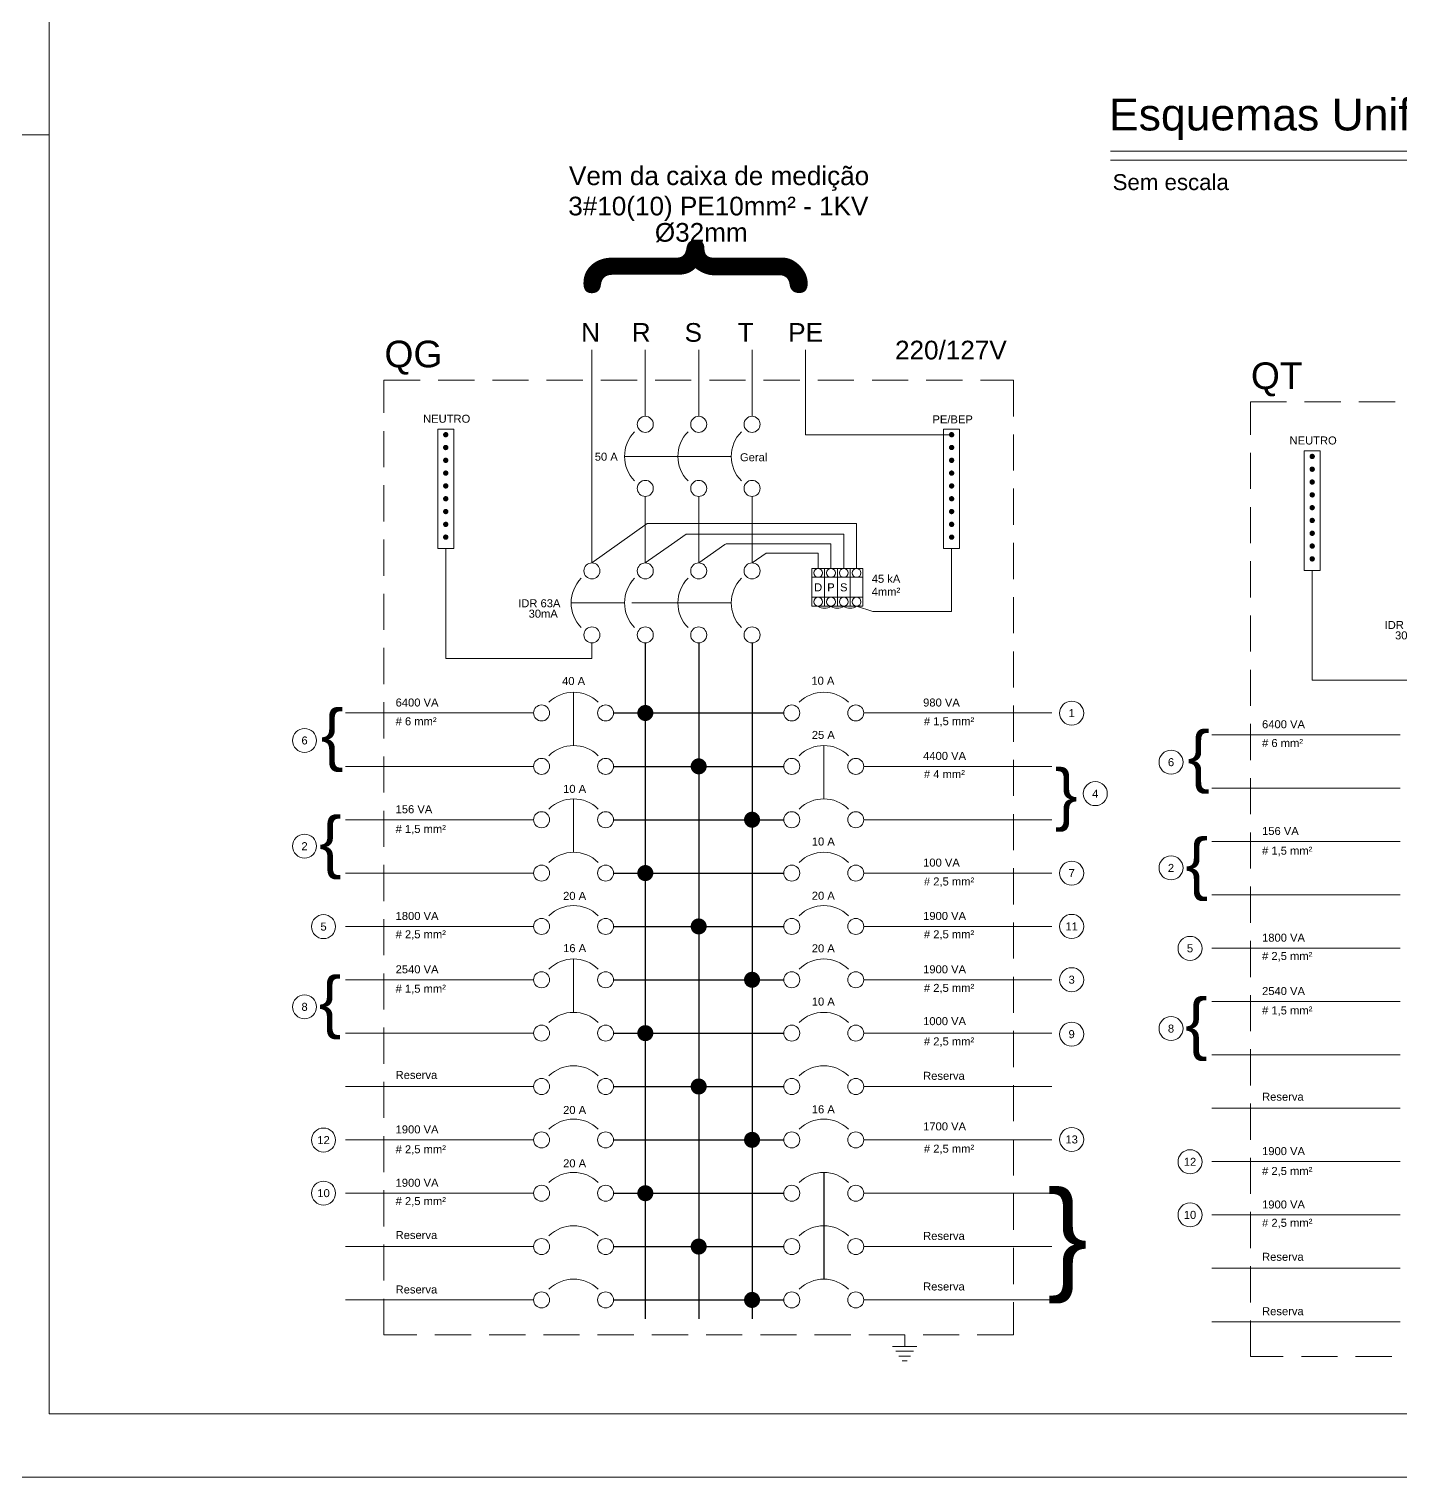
# Model space of a CAD drawing. Header units: millimetres. Extents: x 108055 to 152758, y 4876 to 37034.
# Drawn here: x 118752 to 126336, y 8211 to 16222 of the extents above; entities that cross this region are included whole.
import ezdxf
from ezdxf.enums import TextEntityAlignment as Align

# ---------------------------------------------------------------- set-up
doc = ezdxf.new("R2010")
doc.units = ezdxf.units.MM
doc.header["$LTSCALE"] = 200
doc.linetypes.add('DASHED', pattern=[0.75, 0.5, -0.25])
for name, color, linetype, lineweight in [('arquitetonico', 7, 'Continuous', 9), ('Eletrodutos', 4, 'Continuous', 9), ('simbologia', 2, 'Continuous', 9), ('Textos', 9, 'Continuous', 9)]:
    doc.layers.add(name, color=color, linetype=linetype, lineweight=lineweight)
doc.layers.add('Barramento', color=6, linetype='Continuous')
doc.layers.add('Texto', color=9, linetype='Continuous')
doc.styles.add('chaves', font='GENISO.ttf')
doc.styles.add('style1', font='arial.ttf')

msp = doc.modelspace()

# ---------------------------------------------------------------- linework, layer by layer
at = {"layer": 'arquitetonico', "ltscale": 0.1}
msp.add_line((118864.2, 15636.2), (117864.2, 15636.2), dxfattribs=at)
at = {"layer": 'arquitetonico'}
for p, q in [((124735.2, 15497), (126961.8, 15497)), ((123047, 14441.1), (123047, 14447.3)), ((122046.2, 13857.9), (122636.7, 13857.9)), ((122152.3, 13857.9), (122313.1, 13857.9)), ((122432.1, 13857.9), (122554.4, 13857.9)), ((123369.9, 10962.1), (124410.4, 10962.1)), ((122751.7, 9486.1), (122392.8, 9486.1)), ((117864.2, 8211.2), (147564.2, 8211.2))]:
    msp.add_line(p, q, dxfattribs=at)
at = {"layer": 'arquitetonico', "linetype": 'DASHED'}
msp.add_line((122636.7, 13857.9), (122046.2, 13857.9), dxfattribs=at)
at = {"layer": 'arquitetonico', "const_width": 44.3}
for points in [[(122139.2, 12438.1, 1), (122183.5, 12438.1, 1)], [(122434.4, 12142.9, 1), (122478.7, 12142.9, 1)], [(122729.6, 11847.7, 1), (122773.9, 11847.7, 1)], [(122139.2, 11552.5, 1), (122183.5, 11552.5, 1)], [(122434.4, 11257.3, 1), (122478.7, 11257.3, 1)], [(122729.6, 10962.1, 1), (122773.9, 10962.1, 1)], [(122139.2, 10666.9, 1), (122183.5, 10666.9, 1)], [(122434.4, 10371.7, 1), (122478.7, 10371.7, 1)], [(122729.6, 10076.5, 1), (122773.9, 10076.5, 1)], [(122139.2, 9781.3, 1), (122183.5, 9781.3, 1)], [(122434.4, 9486.1, 1), (122478.7, 9486.1, 1)], [(122729.6, 9190.9, 1), (122773.9, 9190.9, 1)]]:
    msp.add_lwpolyline(points, format="xyb", close=True, dxfattribs=at)
at = {"layer": 'Barramento'}
for p, q in [((122161.3, 12825.6), (122161.3, 9310.3)), ((122456.5, 12825.6), (122456.5, 9310.3)), ((122751.7, 12825.6), (122751.7, 9310.3)), ((121986, 12438.1), (122927.1, 12438.1)), ((121986, 12142.9), (122927.1, 12142.9)), ((121986, 11847.7), (122927.1, 11847.7)), ((121986, 11552.5), (122927.1, 11552.5)), ((121986, 11257.3), (122927.1, 11257.3)), ((121986, 10962.1), (122927.1, 10962.1)), ((121986, 10666.9), (122927.1, 10666.9)), ((121986, 10371.7), (122927.1, 10371.7)), ((121986, 10076.5), (122927.1, 10076.5)), ((121986, 9781.3), (122927.1, 9781.3)), ((121986, 9486.1), (122927.1, 9486.1)), ((122161.3, 9310.3), (122161.3, 9086.2)), ((122456.5, 9310.3), (122456.5, 9086.2)), ((122751.7, 9310.3), (122751.7, 9086.2)), ((121986, 9190.9), (122927.1, 9190.9))]:
    msp.add_line(p, q, dxfattribs=at)
at = {"layer": 'Eletrodutos'}
for p, q in [((118864.2, 28861.2), (118864.2, 8561.2)), ((124735.2, 15547), (126961.8, 15547)), ((118864.2, 8561.2), (147214.2, 8561.2))]:
    msp.add_line(p, q, dxfattribs=at)
at = {"layer": 'simbologia'}
for p, q in [((121866.1, 13636.4), (121866.1, 14447.3)), ((122161.3, 14285), (122161.3, 14447.3)), ((122456.5, 14285), (122456.5, 14447.3)), ((122751.7, 14285), (122751.7, 14447.3)), ((123047, 14079.3), (123047, 14441.1)), ((122161.3, 14079.3), (122161.3, 14285)), ((122456.5, 14079.3), (122456.5, 14285)), ((122751.7, 14079.3), (122751.7, 14285)), ((123047, 14079.3), (123047, 13977.6)), ((121101.6, 14008.7), (121013, 14008.7)), ((121013, 14008.7), (121013, 13994)), ((121013, 13347.4), (121013, 13994)), ((121013, 13347.4), (121013, 13994)), ((121101.6, 13994), (121101.6, 14008.7)), ((121101.6, 13994), (121101.6, 14008.7)), ((121101.6, 13347.4), (121101.6, 13994)), ((121101.6, 13347.4), (121101.6, 13994)), ((123244.8, 13977.6), (123047, 13977.6)), ((123855.8, 13977.6), (123244.8, 13977.6)), ((123900, 14008.7), (123811.5, 14008.7)), ((123811.5, 14008.7), (123811.5, 13994)), ((123811.5, 13347.4), (123811.5, 13994)), ((123900, 13994), (123900, 14008.7)), ((123900, 13347.4), (123900, 13994)), ((125894.7, 13888.5), (125806.1, 13888.5)), ((125806.1, 13888.5), (125806.1, 13873.7)), ((125806.1, 13227.2), (125806.1, 13873.7)), ((125806.1, 13227.2), (125806.1, 13873.7)), ((125894.7, 13873.7), (125894.7, 13888.5)), ((125894.7, 13873.7), (125894.7, 13888.5)), ((125894.7, 13227.2), (125894.7, 13873.7)), ((125894.7, 13227.2), (125894.7, 13873.7)), ((121866.1, 13474.1), (121866.1, 13636.4)), ((122161.3, 13474.1), (122161.3, 13636.4)), ((122456.5, 13474.1), (122456.5, 13636.4)), ((122751.7, 13474.1), (122751.7, 13636.4)), ((121866.1, 13268.4), (122172, 13486)), ((121866.1, 13268.4), (121866.1, 13474.1)), ((122161.3, 13268.4), (122161.3, 13474.1)), ((122172, 13486), (122975.8, 13486)), ((122456.5, 13268.4), (122456.5, 13474.1)), ((122751.7, 13268.4), (122751.7, 13474.1)), ((122975.8, 13486), (123329.9, 13486)), ((123329.9, 13237.4), (123329.9, 13486)), ((121013, 13347.4), (121013, 13410.8)), ((122306.5, 13369.9), (122388, 13426.6)), ((122388, 13426.6), (122961.4, 13426.6)), ((122961.4, 13426.6), (123259, 13426.6)), ((123259, 13237.4), (123259, 13426.6)), ((121057.3, 13347.4), (121013, 13347.4)), ((121057.3, 13347.4), (121101.6, 13347.4)), ((121057.3, 13347.4), (121057.3, 12971.7)), ((122161.3, 13268.4), (122306.5, 13369.9)), ((122456.5, 13268.4), (122601.7, 13369.9)), ((122601.7, 13369.9), (122608.6, 13374.1)), ((122608.6, 13374.1), (122960.1, 13374.1)), ((122751.7, 13268.4), (122829.3, 13321.7)), ((122829.3, 13321.7), (123001.5, 13321.7)), ((122960.1, 13374.1), (123188.1, 13374.1)), ((123001.5, 13321.7), (123117.2, 13321.7)), ((123117.3, 13237.4), (123117.2, 13321.7)), ((123188.1, 13237.4), (123188.1, 13374.1)), ((123855.8, 13347.4), (123811.5, 13347.4)), ((123855.8, 13347.4), (123900, 13347.4)), ((123855.8, 13347.4), (123855.8, 13000.2)), ((123081.9, 13237.4), (123317.1, 13237.4)), ((123081.9, 13237.4), (123081.9, 13029.2)), ((123081.9, 13237.4), (123081.9, 13188.7)), ((123152.7, 13237.4), (123152.7, 13029.2)), ((123223.6, 13237.4), (123223.6, 13029.2)), ((123294.4, 13237.4), (123294.4, 13029.2)), ((123317.1, 13237.4), (123365.4, 13237.4)), ((123365.4, 13237.4), (123365.4, 13029.2)), ((125806.1, 13227.2), (125806.1, 13290.6)), ((125850.4, 13227.2), (125806.1, 13227.2)), ((125850.4, 13227.2), (125894.7, 13227.2)), ((125850.4, 13227.2), (125850.4, 12851.5)), ((123081.9, 13188.7), (123365.4, 13188.7)), ((123081.9, 13029.2), (123081.9, 13078)), ((123081.9, 13078), (123365.4, 13078)), ((122046.2, 13047), (121751, 13047)), ((122091.4, 13047), (122636.7, 13047)), ((122153, 13047), (122252.6, 13047)), ((122435.8, 13047), (122535.6, 13047)), ((123365.4, 13029.2), (123081.9, 13029.2)), ((123329.5, 13029.2), (123420.7, 13000.2)), ((123657.9, 13000.2), (123420.7, 13000.2)), ((123657.9, 13000.2), (123855.8, 13000.2)), ((121057.3, 12971.7), (121057.3, 12740.4)), ((121866.1, 12825.6), (121866.1, 12740.4)), ((125850.4, 12851.5), (125850.4, 12620.2)), ((121255.2, 12740.4), (121057.3, 12740.4)), ((121866.1, 12740.4), (121255.2, 12740.4)), ((126048.3, 12620.2), (125850.4, 12620.2)), ((126659.2, 12620.2), (126048.3, 12620.2)), ((121764.6, 12258), (121764.6, 12553.2)), ((121543.2, 12438.1), (120502.7, 12438.1)), ((123369.9, 12438.1), (124410.4, 12438.1)), ((123148.5, 11962.8), (123148.5, 12258)), ((126336.3, 12317.9), (125295.8, 12317.9)), ((121543.2, 12142.9), (120502.7, 12142.9)), ((123369.9, 12142.9), (124410.4, 12142.9)), ((126336.3, 12022.7), (125295.8, 12022.7)), ((121764.6, 11667.6), (121764.6, 11962.8)), ((121543.2, 11847.7), (120502.7, 11847.7)), ((123369.9, 11847.7), (124410.4, 11847.7)), ((126336.3, 11727.5), (125295.8, 11727.5)), ((121543.2, 11552.5), (120502.7, 11552.5)), ((121543.2, 11552.5), (120502.7, 11552.5)), ((123369.9, 11552.5), (124410.4, 11552.5)), ((123369.9, 11552.5), (124410.4, 11552.5)), ((126336.3, 11432.3), (125295.8, 11432.3)), ((126336.3, 11432.3), (125295.8, 11432.3)), ((121543.2, 11257.3), (120502.7, 11257.3)), ((123369.9, 11257.3), (124410.4, 11257.3)), ((126336.3, 11137.1), (125295.8, 11137.1)), ((121764.6, 10782), (121764.6, 11077.2)), ((121543.2, 10962.1), (120502.7, 10962.1)), ((121543.2, 10962.1), (120502.7, 10962.1)), ((123369.9, 10962.1), (124410.4, 10962.1)), ((126336.3, 10841.9), (125295.8, 10841.9)), ((126336.3, 10841.9), (125295.8, 10841.9)), ((121543.2, 10666.9), (120502.7, 10666.9)), ((121543.2, 10666.9), (120502.7, 10666.9)), ((123369.9, 10666.9), (124410.4, 10666.9)), ((123369.9, 10666.9), (124410.4, 10666.9)), ((126336.3, 10546.7), (125295.8, 10546.7)), ((126336.3, 10546.7), (125295.8, 10546.7)), ((121543.2, 10371.7), (120502.7, 10371.7)), ((123369.9, 10371.7), (124410.4, 10371.7)), ((126336.3, 10251.5), (125295.8, 10251.5)), ((121543.2, 10076.5), (120502.7, 10076.5)), ((123369.9, 10076.5), (124410.4, 10076.5)), ((126336.3, 9956.3), (125295.8, 9956.3)), ((121543.2, 9781.3), (120502.7, 9781.3)), ((123369.9, 9781.3), (124410.4, 9781.3)), ((126336.3, 9661.1), (125295.8, 9661.1)), ((121543.2, 9486.1), (120502.7, 9486.1)), ((123369.9, 9486.1), (124410.4, 9486.1)), ((126336.3, 9365.9), (125295.8, 9365.9)), ((121543.2, 9190.9), (120502.7, 9190.9)), ((123369.9, 9190.9), (124410.4, 9190.9)), ((126336.3, 9070.7), (125295.8, 9070.7)), ((123596.1, 8997.8), (123596.1, 8933.7)), ((123663.2, 8933.7), (123529, 8933.7)), ((123645.5, 8906.9), (123546.7, 8906.9)), ((123596.1, 8933.7), (123663.2, 8933.7)), ((123627.8, 8880.1), (123564.4, 8880.1)), ((123610.1, 8853.2), (123582.1, 8853.2))]:
    msp.add_line(p, q, dxfattribs=at)
at = {"layer": 'simbologia', "linetype": 'DASHED'}
msp.add_line((122636.7, 13047), (122046.2, 13047), dxfattribs=at)
at = {"layer": 'simbologia', "lineweight": 30}
msp.add_line((123148.5, 9896.4), (123148.5, 9306), dxfattribs=at)
at = {"layer": 'simbologia', "const_width": 14.8}
for points in [[(121049.9, 13977.6, 1), (121064.7, 13977.6, 1)], [(123848.4, 13977.6, 1), (123863.1, 13977.6, 1)], [(121049.9, 13906.8, 1), (121064.7, 13906.8, 1)], [(123848.4, 13906.8, 1), (123863.1, 13906.8, 1)], [(125843, 13857.4, 1), (125857.8, 13857.4, 1)], [(121049.9, 13835.9, 1), (121064.7, 13835.9, 1)], [(121049.9, 13765.1, 1), (121064.7, 13765.1, 1)], [(123848.4, 13835.9, 1), (123863.1, 13835.9, 1)], [(123848.4, 13765.1, 1), (123863.1, 13765.1, 1)], [(125843, 13786.6, 1), (125857.8, 13786.6, 1)], [(121049.9, 13694.2, 1), (121064.7, 13694.2, 1)], [(123848.4, 13694.2, 1), (123863.1, 13694.2, 1)], [(125843, 13715.7, 1), (125857.8, 13715.7, 1)], [(121049.9, 13623.4, 1), (121064.7, 13623.4, 1)], [(123848.4, 13623.4, 1), (123863.1, 13623.4, 1)], [(125843, 13644.9, 1), (125857.8, 13644.9, 1)], [(121049.9, 13552.5, 1), (121064.7, 13552.5, 1)], [(123848.4, 13552.5, 1), (123863.1, 13552.5, 1)], [(125843, 13574, 1), (125857.8, 13574, 1)], [(121049.9, 13481.7, 1), (121064.7, 13481.7, 1)], [(123848.4, 13481.7, 1), (123863.1, 13481.7, 1)], [(125843, 13503.2, 1), (125857.8, 13503.2, 1)], [(121049.9, 13410.8, 1), (121064.7, 13410.8, 1)], [(123848.4, 13410.8, 1), (123863.1, 13410.8, 1)], [(125843, 13432.3, 1), (125857.8, 13432.3, 1)], [(125843, 13361.5, 1), (125857.8, 13361.5, 1)], [(125843, 13290.6, 1), (125857.8, 13290.6, 1)]]:
    msp.add_lwpolyline(points, format="xyb", close=True, dxfattribs=at)
at = {"layer": 'simbologia'}
for centre, radius in [((122161.3, 14035), 44.3), ((122456.5, 14035), 44.3), ((122751.7, 14035), 44.3), ((122161.3, 13680.7), 44.3), ((122456.5, 13680.7), 44.3), ((122751.7, 13680.7), 44.3), ((121866.1, 13224.1), 44.3), ((122161.3, 13224.1), 44.3), ((122456.5, 13224.1), 44.3), ((122751.7, 13224.1), 44.3), ((123117.3, 13213), 24.4), ((123188.2, 13213), 24.4), ((123259, 13213), 24.4), ((123329.9, 13213), 24.4), ((123117.3, 13053.6), 24.4), ((123188.2, 13053.6), 24.4), ((123259, 13053.6), 24.4), ((123329.9, 13053.6), 24.4), ((121866.1, 12869.9), 44.3), ((122161.3, 12869.9), 44.3), ((122456.5, 12869.9), 44.3), ((122751.7, 12869.9), 44.3), ((121587.5, 12438.1), 44.3), ((121941.7, 12438.1), 44.3), ((122971.3, 12438.1), 44.3), ((123325.6, 12438.1), 44.3), ((121587.5, 12142.9), 44.3), ((121941.7, 12142.9), 44.3), ((122971.3, 12142.9), 44.3), ((123325.6, 12142.9), 44.3), ((121587.5, 11847.7), 44.3), ((121941.7, 11847.7), 44.3), ((122971.3, 11847.7), 44.3), ((123325.6, 11847.7), 44.3), ((121587.5, 11552.5), 44.3), ((121941.7, 11552.5), 44.3), ((122971.3, 11552.5), 44.3), ((123325.6, 11552.5), 44.3), ((121587.5, 11257.3), 44.3), ((121941.7, 11257.3), 44.3), ((122971.3, 11257.3), 44.3), ((123325.6, 11257.3), 44.3), ((121587.5, 10962.1), 44.3), ((121941.7, 10962.1), 44.3), ((122971.3, 10962.1), 44.3), ((123325.6, 10962.1), 44.3), ((121587.5, 10666.9), 44.3), ((121941.7, 10666.9), 44.3), ((122971.3, 10666.9), 44.3), ((123325.6, 10666.9), 44.3), ((121587.5, 10371.7), 44.3), ((121941.7, 10371.7), 44.3), ((122971.3, 10371.7), 44.3), ((123325.6, 10371.7), 44.3), ((121587.5, 10076.5), 44.3), ((121941.7, 10076.5), 44.3), ((122971.3, 10076.5), 44.3), ((123325.6, 10076.5), 44.3), ((121587.5, 9781.3), 44.3), ((121941.7, 9781.3), 44.3), ((122971.3, 9781.3), 44.3), ((123325.6, 9781.3), 44.3), ((121587.5, 9486.1), 44.3), ((121941.7, 9486.1), 44.3), ((122971.3, 9486.1), 44.3), ((123325.6, 9486.1), 44.3), ((121587.5, 9190.9), 44.3), ((121941.7, 9190.9), 44.3), ((122971.3, 9190.9), 44.3), ((123325.6, 9190.9), 44.3)]:
    msp.add_circle(centre, radius, dxfattribs=at)
for centre, radius, start, end in [((122240.1, 13857.9), 193.8, 135.30326, 224.69674), ((122535.3, 13857.9), 193.8, 135.30326, 224.69674), ((122830.5, 13857.9), 193.8, 135.30326, 224.69674), ((121944.9, 13047), 193.8, 135.30326, 224.69674), ((122240.1, 13047), 193.8, 135.30326, 224.69674), ((122535.3, 13047), 193.8, 135.30326, 224.69674), ((122830.5, 13047), 193.8, 135.30326, 224.69674), ((123152.7, 13078), 60.1, 234.13711, 305.86289), ((123223.4, 13078), 60.1, 234.13711, 305.86289), ((123294.2, 13078), 60.1, 234.13711, 305.86289), ((121764.6, 12359.4), 193.8, 45.30326, 134.69674), ((123148.5, 12359.4), 193.8, 45.30326, 134.69674), ((121764.6, 12064.2), 193.8, 45.30326, 134.69674), ((123148.5, 12064.2), 193.8, 45.30326, 134.69674), ((121764.6, 11769), 193.8, 45.30326, 134.69674), ((123148.5, 11769), 193.8, 45.30326, 134.69674), ((121764.6, 11473.8), 193.8, 45.30326, 134.69674), ((123148.5, 11473.8), 193.8, 45.30326, 134.69674), ((121764.6, 11178.6), 193.8, 45.30326, 134.69674), ((123148.5, 11178.6), 193.8, 45.30326, 134.69674), ((121764.6, 10883.4), 193.8, 45.30326, 134.69674), ((123148.5, 10883.4), 193.8, 45.30326, 134.69674), ((121764.6, 10588.1), 193.8, 45.30326, 134.69674), ((123148.5, 10588.1), 193.8, 45.30326, 134.69674), ((121764.6, 10292.9), 193.8, 45.30326, 134.69674), ((123148.5, 10292.9), 193.8, 45.30326, 134.69674), ((121764.6, 9997.7), 193.8, 45.30326, 134.69674), ((123148.5, 9997.7), 193.8, 45.30326, 134.69674), ((121764.6, 9702.5), 193.8, 45.30326, 134.69674), ((123148.5, 9702.5), 193.8, 45.30326, 134.69674), ((121764.6, 9407.3), 193.8, 45.30326, 134.69674), ((123148.5, 9407.3), 193.8, 45.30326, 134.69674), ((121764.6, 9112.1), 193.8, 45.30326, 134.69674), ((123148.5, 9112.1), 193.8, 45.30326, 134.69674)]:
    msp.add_arc(centre, radius, start, end, dxfattribs=at)
at = {"layer": 'Textos', "linetype": 'DASHED', "ltscale": 2}
for points in [[(124197.6, 8997.7), (120715.5, 8997.7), (120715.5, 14279.1), (124197.6, 14279.1)], [(128990.7, 8877.5), (125508.6, 8877.5), (125508.6, 14158.9), (128990.7, 14158.9)]]:
    msp.add_lwpolyline(points, close=True, dxfattribs=at)
at = {"layer": 'Textos'}
for centre in [(124519.8, 12437.4), (120276.3, 12286.1), (125069.4, 12165.9), (124650.5, 11991.8), (120276.3, 11701.5), (124519.8, 11552.2), (125069.4, 11581.3), (120381.4, 11256.2), (124519.8, 11257.5), (125174.5, 11136), (124519.8, 10962.6), (120276.3, 10812.5), (125069.4, 10692.3), (124519.8, 10661.4), (120381.4, 10075.6), (124519.8, 10078.8), (125174.5, 9955.4), (120381.4, 9781.8), (125174.5, 9661.6)]:
    msp.add_circle(centre, 66.4, dxfattribs=at)

# ---------------------------------------------------------------- texts
at = {"layer": 'Texto', "lineweight": -3, "style": 'style1'}
for s, height, p in [('Esquemas Unifilares', 176.208, (125855, 15727.1)), ('Sem escala', 88.1, (125067.8, 15376.7))]:
    msp.add_text(s, height=height, dxfattribs=at).set_placement(p, align=Align.MIDDLE)
at = {"layer": 'Textos', "style": 'style1'}
for s, height, p in [('Vem da caixa de medição ', 103.322, (121739, 15358.5)), ('3#10(10) PE10mm² - 1KV', 103.322, (121735, 15190.9)), ('%%C32mm', 103.32, (122214.1, 15045.4)), ('N', 103.3, (121806.4, 14491.8)), ('R', 103.3, (122086.5, 14491.8)), ('S', 103.3, (122378.6, 14491.8)), ('T', 103.3, (122672.6, 14491.8)), ('PE', 103.32, (122951.8, 14491.8)), ('220/127V', 103.32, (123542.7, 14394.2)), ('QG', 147.6, (120718.2, 14350.2)), ('QT', 147.6, (125511.3, 14230)), ('NEUTRO', 44.28, (120932, 14043.8)), ('PE/BEP', 44.28, (123749.7, 14040.3)), ('NEUTRO', 44.28, (125725.1, 13923.6)), ('50 A', 44.28, (121881.7, 13833.8)), ('Geral', 44.28, (122684.9, 13830.7)), ('45 kA', 44.28, (123413.7, 13158.4)), ('IDR 63A', 44.28, (121457.9, 13023)), ('4mm²', 44.28, (123413.3, 13086.8)), ('30mA', 44.28, (121515.6, 12965.4)), ('IDR 63A', 44.28, (126251, 12902.8)), ('30mA', 44.28, (126308.7, 12845.2)), ('40 A', 44.28, (121701, 12592.8)), ('10 A', 44.28, (123080, 12594.4)), ('6400 VA ', 44.28, (120780, 12473.9)), ('980 VA', 44.28, (123698.1, 12473.9)), ('{', 265.7, (120367.4, 12191.8)), ('# 6 mm²', 44.28, (120780, 12370)), ('25 A', 44.28, (123082.3, 12294.5)), ('# 1,5 mm²', 44.28, (123702.5, 12370.5)), ('{', 265.7, (125160.5, 12071.6)), ('6400 VA ', 44.28, (125573.1, 12353.7)), ('# 6 mm²', 44.28, (125573.1, 12249.8)), ('4400 VA', 44.28, (123698.1, 12178.7)), ('# 4 mm²', 44.28, (123702.5, 12077.7)), ('}', 265.7, (124427.8, 11860.8)), ('10 A', 44.28, (121706.6, 11996.2)), ('{', 265.7, (120357.5, 11597.5)), ('156 VA', 44.28, (120780, 11883.5)), ('# 1,5 mm² ', 44.28, (120780, 11774.4)), ('156 VA', 44.28, (125573.1, 11763.3)), ('10 A', 44.28, (123082.3, 11704.8)), ('{', 265.7, (125150.6, 11477.3)), ('# 1,5 mm² ', 44.28, (125573.1, 11654.2)), ('100 VA', 44.28, (123698.1, 11588.3)), ('# 2,5 mm²', 44.28, (123702.5, 11483.8)), ('20 A', 44.28, (121706.6, 11404.2)), ('20 A', 44.28, (123082.3, 11405)), ('1800 VA', 44.28, (120780, 11293.1)), ('1900 VA', 44.28, (123698.1, 11293.1)), ('# 2,5 mm²', 44.28, (120780, 11191.6)), ('# 2,5 mm²', 44.28, (123702.5, 11191.6)), ('1800 VA', 44.28, (125573.1, 11172.9)), ('16 A', 44.28, (121706.6, 11114.9)), ('20 A', 44.28, (123082.3, 11114)), ('# 2,5 mm²', 44.28, (125573.1, 11071.4)), ('{', 265.7, (120354.8, 10712.8)), ('2540 VA', 44.28, (120780, 10997.9)), ('1900 VA', 44.28, (123698.1, 10997.9)), ('# 1,5 mm²', 44.28, (120780, 10890.7)), ('# 2,5 mm²', 44.28, (123702.5, 10895.1)), ('2540 VA', 44.28, (125573.1, 10877.7)), ('10 A', 44.28, (123082.3, 10819.2)), ('{', 265.7, (125147.9, 10592.6)), ('# 1,5 mm²', 44.28, (125573.1, 10770.5)), ('1000 VA', 44.28, (123698.1, 10711.1)), ('# 2,5 mm²', 44.28, (123702.5, 10599.2)), ('Reserva ', 44.28, (120780, 10413.4)), ('Reserva', 44.28, (123698.1, 10408.7)), ('Reserva ', 44.28, (125573.1, 10293.2)), ('20 A', 44.28, (121706.6, 10219.7)), ('16 A', 44.28, (123082.3, 10223.4)), ('1900 VA', 44.28, (120780, 10112.3)), ('1700 VA', 44.28, (123698.1, 10128.9)), ('# 2,5 mm²', 44.28, (120780, 10002.4)), ('# 2,5 mm²', 44.28, (123702.5, 10005.5)), ('1900 VA', 44.28, (125573.1, 9992.1)), ('20 A', 44.28, (121706.6, 9924.5)), ('1900 VA', 44.28, (120780, 9817.1)), ('# 2,5 mm²', 44.28, (125573.1, 9882.2)), ('}', 479.2, (124385.5, 9316)), ('# 2,5 mm²', 44.28, (120780, 9715.7)), ('1900 VA', 44.28, (125573.1, 9696.9)), ('# 2,5 mm²', 44.28, (125573.1, 9595.5)), ('Reserva ', 44.28, (120780, 9527.8)), ('Reserva', 44.28, (123698.1, 9523.1)), ('Reserva ', 44.28, (125573.1, 9407.6)), ('Reserva', 44.28, (120780, 9226.7)), ('Reserva', 44.28, (123698.1, 9243.3)), ('Reserva', 44.28, (125573.1, 9106.5))]:
    msp.add_text(s, height=height, dxfattribs=at).set_placement(p)
at = {"layer": 'Textos', "style": 'chaves'}
msp.add_text('{', height=1033.2, rotation=270, dxfattribs=at).set_placement((121913.5, 15121.3))
at = {"layer": 'Textos', "style": 'style1'}
for s, height, p in [('D', 44.3, (123117.3, 13133.3)), ('P', 44.3, (123188.2, 13133.3)), ('S', 44.3, (123259, 13133.3)), ('1', 44.3, (124519.8, 12437.4)), ('6', 44.3, (120276.3, 12286.1)), ('6', 44.3, (125069.4, 12165.9)), ('4', 44.3, (124650.5, 11991.8)), ('2', 44.3, (120276.3, 11701.5)), ('7', 44.3, (124519.8, 11552.2)), ('2', 44.3, (125069.4, 11581.3)), ('5', 44.3, (120381.4, 11256.2)), ('11', 44.28, (124519.8, 11257.5)), ('5', 44.3, (125174.5, 11136)), ('3', 44.3, (124519.8, 10962.6)), ('8', 44.3, (120276.3, 10812.5)), ('9', 44.3, (124519.8, 10661.4)), ('8', 44.3, (125069.4, 10692.3)), ('12', 44.28, (120381.4, 10075.6)), ('13', 44.28, (124519.8, 10078.8)), ('12', 44.28, (125174.5, 9955.4)), ('10', 44.28, (120381.4, 9781.8)), ('10', 44.28, (125174.5, 9661.6))]:
    msp.add_text(s, height=height, dxfattribs=at).set_placement(p, align=Align.MIDDLE)

doc.saveas('drawing.dxf')
